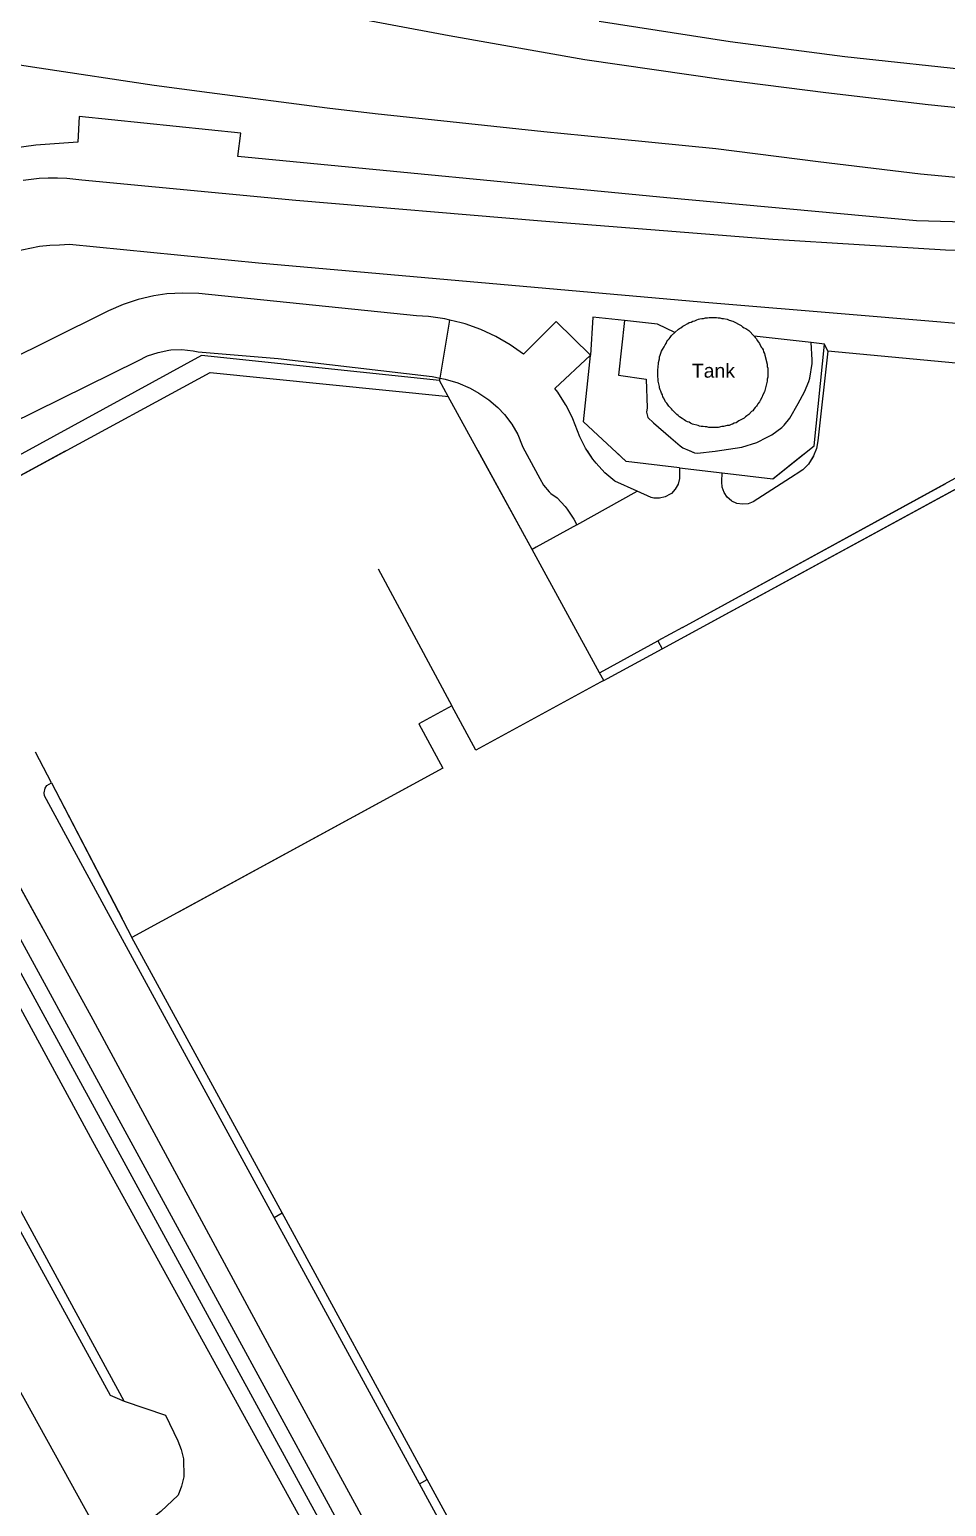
# Model space of a CAD drawing. Header units: millimetres. Extents: x 111502 to 977541, y 8702 to 1044108.
# Drawn here: x 975068 to 975166.8, y 475666 to 475825.2 of the extents above; entities that cross this region are included whole.
import ezdxf

# ---------------------------------------------------------------- set-up
doc = ezdxf.new("R2010")
doc.units = ezdxf.units.MM
doc.header["$LTSCALE"] = 0.25
doc.layers.add('X HVSS Site Background', color=8, linetype='Continuous')
doc.styles.add('OS Master Map$1$Standard', font='txt')

# ---------------------------------------------------------------- blocks, each defined once
blk = doc.blocks.new('OS MAP')
at = {"layer": 'X HVSS Site Background', "flags": 128}
for points in [[(488952.35, 240362.1), (488937.65, 240363.7), (488937.65, 240363.7), (488925.3, 240365.3), (488925.3, 240365.3), (488911.2, 240367.5)], [(488881.6, 240368.5), (488895.05, 240366), (488895.05, 240366), (488909.65, 240363.4), (488909.65, 240363.4), (488924.6, 240361.25), (488924.6, 240361.25), (488935.6, 240359.85), (488935.6, 240359.85), (488946.65, 240358.55), (488946.65, 240358.55), (488954.05, 240357.8)], [(488842.15, 240363.85), (488850.85, 240362.5), (488850.85, 240362.5), (488863.25, 240360.65), (488863.25, 240360.65), (488869.2, 240359.85), (488869.2, 240359.85), (488881.9, 240358.2), (488881.9, 240358.2), (488887.05, 240357.6), (488887.05, 240357.6), (488905.25, 240355.65), (488905.25, 240355.65), (488909.6, 240355.2), (488909.6, 240355.2), (488923.75, 240353.8), (488923.75, 240353.8), (488934.8, 240352.4), (488934.8, 240352.4), (488945.8, 240351.1), (488945.8, 240351.1), (488953.45, 240350.35)], [(488972.51, 240345.25), (488945.39, 240346.03), (488945.39, 240346.03), (488918.49, 240348.51), (488918.49, 240348.51), (488872.28, 240352.95), (488872.28, 240352.95), (488872.58, 240355.45), (488872.58, 240355.45), (488855.16, 240357.25), (488855.16, 240357.25), (488855.03, 240354.49), (488855.03, 240354.49), (488850.5, 240354.17), (488850.5, 240354.17), (488844.79, 240353.39)], [(488849.15, 240350.4), (488850.85, 240350.6), (488850.85, 240350.6), (488851.85, 240350.65), (488851.85, 240350.65), (488852.85, 240350.65), (488852.85, 240350.65), (488853.85, 240350.6), (488853.85, 240350.6), (488855.45, 240350.45), (488855.45, 240350.45), (488878.5, 240348.25), (488878.5, 240348.25), (488905, 240346), (488905, 240346), (488929.9, 240344.05), (488929.9, 240344.05), (488948.5, 240342.9), (488948.5, 240342.9), (488962, 240342.55)], [(488957.85, 240334.25), (488939, 240335.85), (488939, 240335.85), (488922.15, 240337.25), (488922.15, 240337.25), (488874.5, 240341.45), (488874.5, 240341.45), (488854.15, 240343.45), (488854.15, 240343.45), (488853.05, 240343.4), (488853.05, 240343.4), (488852, 240343.35), (488852, 240343.35), (488850.9, 240343.25), (488850.9, 240343.25), (488849.85, 240343.05), (488849.85, 240343.05), (488847.8, 240342.6)], [(488895.12, 240335.31), (488894.57, 240335.44), (488894.57, 240335.44), (488892.81, 240335.69), (488892.81, 240335.69), (488891.53, 240335.77), (488891.53, 240335.77), (488868.06, 240338.17), (488868.06, 240338.17), (488866.34, 240338.23), (488866.34, 240338.23), (488864.61, 240338.13), (488864.61, 240338.13), (488863.23, 240337.94), (488863.23, 240337.94), (488861.54, 240337.55), (488861.54, 240337.55), (488859.9, 240337.01), (488859.9, 240337.01), (488858.32, 240336.32), (488858.32, 240336.32), (488857.76, 240336.03), (488857.76, 240336.03), (488836.47, 240325.47)], [(488894.05, 240329.07), (488895.12, 240335.31)], [(488910.25, 240331.55), (488906.56, 240335.15), (488906.56, 240335.15), (488903.06, 240331.63), (488903.06, 240331.63), (488901.6, 240332.66), (488901.6, 240332.66), (488900.06, 240333.55), (488900.06, 240333.55), (488898.44, 240334.29), (488898.44, 240334.29), (488896.77, 240334.9), (488896.77, 240334.9), (488896.31, 240335.03), (488896.31, 240335.03), (488895.12, 240335.31)], [(488913.94, 240335.27), (488910.5, 240335.64), (488910.5, 240335.64), (488910.25, 240331.55)], [(488913.94, 240335.27), (488913.27, 240329.38), (488913.27, 240329.38), (488916.24, 240328.94), (488916.24, 240328.94), (488916.35, 240325.87), (488916.35, 240325.87), (488916.29, 240325.38), (488916.29, 240325.38), (488916.42, 240324.83), (488916.42, 240324.83), (488917.04, 240324.26), (488917.04, 240324.26), (488918.91, 240322.62), (488918.91, 240322.62), (488919.93, 240321.76), (488919.93, 240321.76), (488920.22, 240321.56), (488920.22, 240321.56), (488920.89, 240321.25), (488920.89, 240321.25), (488921.46, 240321.02), (488921.46, 240321.02), (488921.79, 240320.96), (488921.79, 240320.96), (488923.7, 240321.19), (488923.7, 240321.19), (488926.55, 240321.61), (488926.55, 240321.61), (488928.17, 240322.13), (488928.17, 240322.13), (488929.31, 240322.68), (488929.31, 240322.68), (488929.78, 240322.96), (488929.78, 240322.96), (488930.89, 240323.75), (488930.89, 240323.75), (488931.14, 240323.99), (488931.14, 240323.99), (488931.74, 240324.76), (488931.74, 240324.76), (488932.63, 240326.33), (488932.63, 240326.33), (488933.32, 240327.58), (488933.32, 240327.58), (488933.79, 240328.71), (488933.79, 240328.71), (488933.89, 240329.05), (488933.89, 240329.05), (488934.14, 240330.63), (488934.14, 240330.63), (488934.15, 240331.02), (488934.15, 240331.02), (488934.03, 240332.89)], [(488919.34, 240333.97), (488917.47, 240334.88), (488917.47, 240334.88), (488913.94, 240335.27)], [(488919.34, 240333.97), (488919.75, 240334.35), (488919.75, 240334.35), (488919.85, 240334.4), (488919.85, 240334.4), (488920, 240334.5), (488920, 240334.5), (488920.2, 240334.65), (488920.2, 240334.65), (488920.35, 240334.75), (488920.35, 240334.75), (488920.75, 240334.95), (488920.75, 240334.95), (488920.9, 240335.05), (488920.9, 240335.05), (488921.1, 240335.1), (488921.1, 240335.1), (488921.3, 240335.2), (488921.3, 240335.2), (488921.5, 240335.25), (488921.5, 240335.25), (488921.7, 240335.35), (488921.7, 240335.35), (488921.9, 240335.4), (488921.9, 240335.4), (488922.05, 240335.45), (488922.05, 240335.45), (488922.25, 240335.5), (488922.25, 240335.5), (488922.45, 240335.5), (488922.45, 240335.5), (488922.65, 240335.55), (488922.65, 240335.55), (488922.85, 240335.55), (488922.85, 240335.55), (488923.05, 240335.6), (488923.05, 240335.6), (488923.85, 240335.6), (488923.85, 240335.6), (488924, 240335.55), (488924, 240335.55), (488924.2, 240335.55), (488924.2, 240335.55), (488924.4, 240335.5), (488924.4, 240335.5), (488924.6, 240335.5), (488924.6, 240335.5), (488925, 240335.4), (488925, 240335.4), (488925.2, 240335.3), (488925.2, 240335.3), (488925.6, 240335.2), (488925.6, 240335.2), (488926.5, 240334.75), (488926.5, 240334.75), (488926.65, 240334.6), (488926.65, 240334.6), (488926.8, 240334.5), (488926.8, 240334.5), (488927, 240334.4), (488927, 240334.4), (488927.3, 240334.2), (488927.3, 240334.2), (488927.9, 240333.6)], [(488927.9, 240333.6), (488928, 240333.45), (488928, 240333.45), (488928.15, 240333.3), (488928.15, 240333.3), (488928.2, 240333.1), (488928.2, 240333.1), (488928.35, 240332.95), (488928.35, 240332.95), (488928.45, 240332.8), (488928.45, 240332.8), (488928.65, 240332.4), (488928.65, 240332.4), (488928.75, 240332.3), (488928.75, 240332.3), (488928.85, 240332.1), (488928.85, 240332.1), (488928.9, 240331.9), (488928.9, 240331.9), (488929, 240331.7), (488929, 240331.7), (488929.05, 240331.55), (488929.05, 240331.55), (488929.3, 240330.55), (488929.3, 240330.55), (488929.3, 240330.3), (488929.3, 240330.3), (488929.35, 240330.15), (488929.35, 240330.15), (488929.35, 240329.15), (488929.35, 240329.15), (488929.3, 240328.95), (488929.3, 240328.95), (488929.3, 240328.75), (488929.3, 240328.75), (488929.15, 240328.15), (488929.15, 240328.15), (488929.1, 240328), (488929.1, 240328), (488929, 240327.6), (488929, 240327.6), (488928.8, 240327.2), (488928.8, 240327.2), (488928.75, 240327.05), (488928.75, 240327.05), (488928.55, 240326.65), (488928.55, 240326.65), (488928.45, 240326.5), (488928.45, 240326.5), (488928.3, 240326.3), (488928.3, 240326.3), (488928.2, 240326.15), (488928.2, 240326.15), (488928.15, 240326.05), (488928.15, 240326.05), (488928, 240325.9), (488928, 240325.9), (488927.85, 240325.7), (488927.85, 240325.7), (488927.75, 240325.55), (488927.75, 240325.55), (488927.6, 240325.45), (488927.6, 240325.45), (488927.3, 240325.15), (488927.3, 240325.15), (488927.1, 240325), (488927.1, 240325), (488926.95, 240324.9), (488926.95, 240324.9), (488926.8, 240324.75), (488926.8, 240324.75), (488926.6, 240324.65), (488926.6, 240324.65), (488926.45, 240324.55), (488926.45, 240324.55), (488926.25, 240324.45), (488926.25, 240324.45), (488925.95, 240324.25), (488925.95, 240324.25), (488925.75, 240324.2), (488925.75, 240324.2), (488925.55, 240324.1), (488925.55, 240324.1), (488925.4, 240324.05), (488925.4, 240324.05), (488925.2, 240323.95), (488925.2, 240323.95), (488925, 240323.95), (488925, 240323.95), (488924.6, 240323.85), (488924.6, 240323.85), (488924.4, 240323.85), (488924.4, 240323.85), (488924, 240323.75), (488924, 240323.75), (488923, 240323.75), (488923, 240323.75), (488922.8, 240323.8), (488922.8, 240323.8), (488922.6, 240323.8), (488922.6, 240323.8), (488922.4, 240323.85), (488922.4, 240323.85), (488922.2, 240323.85), (488922.2, 240323.85), (488922, 240323.9), (488922, 240323.9), (488921.85, 240323.95), (488921.85, 240323.95), (488921.25, 240324.1), (488921.25, 240324.1), (488921.05, 240324.2), (488921.05, 240324.2), (488920.9, 240324.3), (488920.9, 240324.3), (488920.7, 240324.35), (488920.7, 240324.35), (488920.5, 240324.45), (488920.5, 240324.45), (488920.35, 240324.55), (488920.35, 240324.55), (488920.15, 240324.7), (488920.15, 240324.7), (488919.85, 240324.9), (488919.85, 240324.9), (488919.7, 240325.05), (488919.7, 240325.05), (488919.55, 240325.15), (488919.55, 240325.15), (488919.1, 240325.6), (488919.1, 240325.6), (488919, 240325.75), (488919, 240325.75), (488918.7, 240326.05), (488918.7, 240326.05), (488918.5, 240326.35), (488918.5, 240326.35), (488918.35, 240326.5), (488918.35, 240326.5), (488918.15, 240326.9), (488918.15, 240326.9), (488918.05, 240327.05), (488918.05, 240327.05), (488918, 240327.25), (488918, 240327.25), (488917.9, 240327.45), (488917.9, 240327.45), (488917.85, 240327.65), (488917.85, 240327.65), (488917.75, 240327.8), (488917.75, 240327.8), (488917.7, 240328), (488917.7, 240328), (488917.7, 240328.15), (488917.7, 240328.15), (488917.55, 240328.75), (488917.55, 240328.75), (488917.55, 240329), (488917.55, 240329), (488917.5, 240329.2), (488917.5, 240329.2), (488917.5, 240330), (488917.5, 240330), (488917.55, 240330.2), (488917.55, 240330.2), (488917.55, 240330.35), (488917.55, 240330.35), (488917.6, 240330.55), (488917.6, 240330.55), (488917.6, 240330.75), (488917.6, 240330.75), (488917.7, 240331.15), (488917.7, 240331.15), (488917.7, 240331.35), (488917.7, 240331.35), (488917.75, 240331.55), (488917.75, 240331.55), (488917.85, 240331.75), (488917.85, 240331.75), (488917.9, 240331.95), (488917.9, 240331.95), (488918, 240332.15), (488918, 240332.15), (488918.2, 240332.45), (488918.2, 240332.45), (488918.3, 240332.65), (488918.3, 240332.65), (488918.4, 240332.8), (488918.4, 240332.8), (488918.5, 240333), (488918.5, 240333), (488918.6, 240333.15), (488918.6, 240333.15), (488918.75, 240333.3), (488918.75, 240333.3), (488918.85, 240333.45), (488918.85, 240333.45), (488919, 240333.65), (488919, 240333.65), (488919.34, 240333.97)], [(488934.03, 240332.89), (488927.9, 240333.6)], [(488894, 240328.8), (488868.34, 240331.49), (488868.34, 240331.49), (488838.32, 240315.09)], [(488839.49, 240320.06), (488861.49, 240330.93), (488861.49, 240330.93), (488862.55, 240331.46), (488862.55, 240331.46), (488863.68, 240331.84), (488863.68, 240331.84), (488864.85, 240332.07), (488864.85, 240332.07), (488865.06, 240332.1), (488865.06, 240332.1), (488866.25, 240332.13), (488866.25, 240332.13), (488867.44, 240332.01), (488867.44, 240332.01), (488868.01, 240331.9), (488868.01, 240331.9), (488876.62, 240331.18), (488876.62, 240331.18), (488893.21, 240329.23), (488893.21, 240329.23), (488894.05, 240329.07)], [(488915.28, 240316.87), (488912.88, 240317.95), (488912.88, 240317.95), (488911.82, 240318.86), (488911.82, 240318.86), (488910.87, 240319.88), (488910.87, 240319.88), (488910.51, 240320.34), (488910.51, 240320.34), (488909.74, 240321.5), (488909.74, 240321.5), (488909.1, 240322.74), (488909.1, 240322.74), (488908.85, 240323.37), (488908.85, 240323.37), (488908.36, 240324.67), (488908.36, 240324.67), (488907.68, 240326.06), (488907.68, 240326.06), (488907.58, 240326.23), (488907.58, 240326.23), (488906.74, 240327.53), (488906.74, 240327.53), (488906.43, 240327.95), (488906.43, 240327.95), (488910.25, 240331.55)], [(488919.86, 240319.39), (488914.1, 240320.06), (488914.1, 240320.06), (488909.5, 240324.36), (488909.5, 240324.36), (488910.25, 240331.51), (488910.25, 240331.51), (488910.25, 240331.55)], [(488935.82, 240331.97), (488934.74, 240322.29), (488934.74, 240322.29), (488934.6, 240321.46), (488934.6, 240321.46), (488934.3, 240320.67), (488934.3, 240320.67), (488933.87, 240319.95), (488933.87, 240319.95), (488933.73, 240319.78), (488933.73, 240319.78), (488933.13, 240319.18), (488933.13, 240319.18), (488932.43, 240318.71), (488932.43, 240318.71), (488932.31, 240318.65), (488932.31, 240318.65), (488927.79, 240315.74), (488927.79, 240315.74), (488927.23, 240315.52), (488927.23, 240315.52), (488926.63, 240315.46), (488926.63, 240315.46), (488926.04, 240315.55), (488926.04, 240315.55), (488925.49, 240315.79), (488925.49, 240315.79), (488925.44, 240315.83), (488925.44, 240315.83), (488924.99, 240316.22), (488924.99, 240316.22), (488924.65, 240316.72), (488924.65, 240316.72), (488924.46, 240317.29), (488924.46, 240317.29), (488924.42, 240317.89), (488924.42, 240317.89), (488924.42, 240317.91), (488924.42, 240317.91), (488924.44, 240318.86)], [(488924.44, 240318.86), (488929.89, 240318.22), (488929.89, 240318.22), (488934.35, 240321.78), (488934.35, 240321.78), (488935.47, 240332.72)], [(488935.47, 240332.72), (488934.03, 240332.89)], [(488935.82, 240331.97), (488935.47, 240332.72)], [(488959.76, 240326.93), (488959.43, 240327.04), (488959.43, 240327.04), (488958.14, 240327.32), (488958.14, 240327.32), (488956.83, 240327.43), (488956.83, 240327.43), (488956.63, 240327.44), (488956.63, 240327.44), (488955.32, 240327.37), (488955.32, 240327.37), (488954.02, 240327.14), (488954.02, 240327.14), (488952.76, 240326.75), (488952.76, 240326.75), (488951.56, 240326.22), (488951.56, 240326.22), (488950.43, 240325.55), (488950.43, 240325.55), (488950.32, 240325.47), (488950.32, 240325.47), (488950.78, 240330.55), (488950.78, 240330.55), (488935.82, 240331.97)], [(488835.02, 240311.07), (488835.12, 240311.12), (488835.12, 240311.12), (488869.28, 240329.66), (488869.28, 240329.66), (488894.63, 240327.12), (488894.63, 240327.12), (488894.93, 240327.09)], [(488894, 240328.8), (488894.05, 240329.07)], [(488894.93, 240327.09), (488894, 240328.8)], [(488894.05, 240329.07), (488894.61, 240328.96), (488894.61, 240328.96), (488895.98, 240328.54), (488895.98, 240328.54), (488897.29, 240327.97), (488897.29, 240327.97), (488898.24, 240327.44), (488898.24, 240327.44), (488899.3, 240326.72), (488899.3, 240326.72), (488900.29, 240325.9), (488900.29, 240325.9), (488901.01, 240325.14), (488901.01, 240325.14), (488901.78, 240324.11), (488901.78, 240324.11), (488902.42, 240322.99), (488902.42, 240322.99), (488902.91, 240321.8), (488902.91, 240321.8), (488902.97, 240321.62), (488902.97, 240321.62), (488904.79, 240318.23), (488904.79, 240318.23), (488905.21, 240317.51), (488905.21, 240317.51), (488905.8, 240316.8), (488905.8, 240316.8), (488905.99, 240316.62), (488905.99, 240316.62), (488906.67, 240316.16), (488906.67, 240316.16), (488907.54, 240315.22), (488907.54, 240315.22), (488907.76, 240314.93), (488907.76, 240314.93), (488908.47, 240313.87), (488908.47, 240313.87), (488908.8, 240313.24)], [(488903.96, 240310.59), (488894.93, 240327.09)], [(488917.97, 240299.89), (488955.84, 240320.5)], [(488920.17, 240302.19), (488954.46, 240320.97), (488954.46, 240320.97), (488955.22, 240321.32), (488955.22, 240321.32), (488955.37, 240321.36)], [(488919.86, 240319.39), (488919.84, 240318.23), (488919.84, 240318.23), (488919.69, 240317.63), (488919.69, 240317.63), (488919.39, 240317.09), (488919.39, 240317.09), (488918.97, 240316.64), (488918.97, 240316.64), (488918.86, 240316.56), (488918.86, 240316.56), (488918.31, 240316.26), (488918.31, 240316.26), (488917.71, 240316.12), (488917.71, 240316.12), (488917.09, 240316.12), (488917.09, 240316.12), (488916.81, 240316.18), (488916.81, 240316.18), (488915.28, 240316.87)], [(488919.86, 240319.39), (488924.44, 240318.86)], [(488908.8, 240313.24), (488915.28, 240316.87)], [(488908.8, 240313.24), (488904.41, 240310.84), (488904.41, 240310.84), (488903.96, 240310.59)], [(488911.23, 240297.29), (488903.96, 240310.59)], [(488887.37, 240308.52), (488895.32, 240293.75)], [(488920.17, 240302.19), (488917.51, 240300.73)], [(488911.23, 240297.29), (488911.68, 240297.54), (488911.68, 240297.54), (488917.51, 240300.73)], [(488911.68, 240296.46), (488912.1, 240296.69), (488912.1, 240296.69), (488917.97, 240299.89)], [(488917.51, 240300.73), (488917.97, 240299.89)], [(488911.68, 240296.46), (488911.34, 240296.27), (488911.34, 240296.27), (488897.9, 240288.95), (488897.9, 240288.95), (488895.32, 240293.75)], [(488911.68, 240296.46), (488911.23, 240297.29)], [(488895.32, 240293.75), (488891.76, 240291.81), (488891.76, 240291.81), (488894.36, 240287.02), (488894.36, 240287.02), (488865.87, 240271.51)], [(488851.23, 240269.79), (488838.59, 240292.78)], [(488852.2, 240285.42), (488850.48, 240288.73)], [(488858.7, 240270.67), (488858.35, 240271.3), (488858.35, 240271.3), (488851.45, 240284.02), (488851.45, 240284.02), (488851.39, 240284.36), (488851.39, 240284.36), (488851.5, 240284.87), (488851.5, 240284.87), (488851.71, 240285.15), (488851.71, 240285.15), (488852.2, 240285.42)], [(488852.2, 240285.42), (488859.81, 240270.8)]]:
    blk.add_lwpolyline(points, dxfattribs=at)
at = {"layer": 'X HVSS Site Background'}
for points in [[(488835.02, 240311.07), (488835.12, 240311.12), (488853.71, 240321.21)], [(488903.96, 240310.59), (488898.15, 240321.21)], [(488903.19, 240321.21), (488904.79, 240318.23), (488905.21, 240317.51), (488905.8, 240316.8), (488905.99, 240316.62), (488906.67, 240316.16), (488907.54, 240315.22), (488907.76, 240314.93), (488908.47, 240313.87), (488908.8, 240313.24)], [(488915.28, 240316.87), (488912.88, 240317.95), (488911.82, 240318.86), (488910.87, 240319.88), (488910.51, 240320.34), (488909.93, 240321.21)], [(488919.86, 240319.39), (488914.1, 240320.06), (488912.87, 240321.21)], [(488920.99, 240321.21), (488921.46, 240321.02), (488921.79, 240320.96), (488923.7, 240321.19), (488923.84, 240321.21)], [(488934.28, 240320.64), (488933.87, 240319.95), (488933.73, 240319.78), (488933.13, 240319.18), (488932.43, 240318.71), (488932.31, 240318.65), (488927.79, 240315.74), (488927.23, 240315.52), (488926.63, 240315.46), (488926.04, 240315.55), (488925.49, 240315.79), (488925.44, 240315.83), (488924.99, 240316.22), (488924.65, 240316.72), (488924.46, 240317.29), (488924.42, 240317.89), (488924.42, 240317.91), (488924.44, 240318.86)], [(488924.44, 240318.86), (488929.89, 240318.22), (488933.2, 240320.86)], [(488919.86, 240319.39), (488919.84, 240318.23), (488919.69, 240317.63), (488919.39, 240317.09), (488918.97, 240316.64), (488918.86, 240316.56), (488918.31, 240316.26), (488917.71, 240316.12), (488917.09, 240316.12), (488916.81, 240316.18), (488915.28, 240316.87)], [(488919.86, 240319.39), (488924.44, 240318.86)], [(488917.97, 240299.89), (488950.13, 240317.39)], [(488920.17, 240302.19), (488948.53, 240317.72)], [(488840.13, 240280.91), (488920.14, 240134.36), (488925.37, 240123.53), (488926.67, 240119.93), (488930.99, 240109.41), (488931.54, 240107.78), (488932.35, 240106.73), (488933.27, 240105.78), (488934.31, 240104.94), (488935.43, 240104.24), (488936.63, 240103.67), (488937.32, 240103.43), (488938.6, 240103.1), (488939.92, 240102.93), (488941.25, 240102.91)], [(488908.8, 240313.24), (488915.28, 240316.87)], [(488941.25, 240102.91), (488941.37, 240103.34), (488939.03, 240103.49), (488936.63, 240104.12), (488934.98, 240104.85), (488930.8, 240115.63), (488928.37, 240122.33), (488905.09, 240165.33), (488881.39, 240208.85), (488834.5, 240294.87), (488835.5, 240295.47), (488832.79, 240300.22), (488836.02, 240301.94), (488834.06, 240313.16)], [(488908.8, 240313.24), (488904.41, 240310.84), (488903.96, 240310.59)], [(488911.23, 240297.29), (488903.96, 240310.59)], [(488826.62, 240308.85), (488826.11, 240306.55), (488826.12, 240304.33), (488826.36, 240302.83), (488826.78, 240301.37), (488827.39, 240299.98), (488831.95, 240291.5), (488838.55, 240280.05), (488856.6, 240246.8), (488882, 240200.75), (488918.5, 240133.6), (488920, 240130.55), (488923.75, 240122.75), (488927.15, 240114.8), (488929.46, 240107.96)], [(488887.37, 240308.52), (488895.32, 240293.75)], [(488920.17, 240302.19), (488917.51, 240300.73)], [(488911.23, 240297.29), (488911.68, 240297.54), (488917.51, 240300.73)], [(488911.68, 240296.46), (488912.1, 240296.69), (488917.97, 240299.89)], [(488917.51, 240300.73), (488917.97, 240299.89)], [(488911.68, 240296.46), (488911.34, 240296.27), (488897.9, 240288.95), (488895.32, 240293.75)], [(488911.68, 240296.46), (488911.23, 240297.29)], [(488895.32, 240293.75), (488891.76, 240291.81), (488894.36, 240287.02), (488860.86, 240268.78)], [(488856.67, 240259.89), (488838.59, 240292.78)], [(488852.2, 240285.42), (488850.48, 240288.73)], [(488876.18, 240238.59), (488858.35, 240271.3), (488851.45, 240284.02), (488851.39, 240284.36), (488851.5, 240284.87), (488851.71, 240285.15), (488852.2, 240285.42)], [(488852.2, 240285.42), (488860.86, 240268.78)], [(488860.02, 240218.8), (488831.67, 240270.96)], [(488830.5, 240270.51), (488858.5, 240219.42), (488860.02, 240218.8)], [(488877.03, 240239.09), (488860.86, 240268.78)], [(488823.81, 240264.98), (488858.22, 240202.78)], [(488945.72, 240107.35), (488939.56, 240118.72), (488939.21, 240118.56), (488938.31, 240118.27), (488937.37, 240118.13), (488936.42, 240118.15), (488935.5, 240118.33), (488934.79, 240118.59), (488933.96, 240119.04), (488933.22, 240119.63), (488932.58, 240120.32), (488932.06, 240121.12), (488875.71, 240224.61), (488856.67, 240259.89)], [(488876.18, 240238.59), (488877.03, 240239.09)], [(488892.68, 240210.35), (488877.03, 240239.09)], [(488877.88, 240235.48), (488876.18, 240238.59)], [(488891.83, 240209.87), (488877.88, 240235.48)], [(488860.02, 240218.8), (488864.49, 240217.27), (488865.79, 240214.52), (488866.18, 240213.57), (488866.42, 240212.57), (488866.44, 240210.62), (488866.21, 240209.62), (488865.83, 240208.65), (488863.98, 240206.9), (488861.38, 240204.86), (488858.22, 240202.78)], [(488891.83, 240209.87), (488892.68, 240210.35)], [(488908.27, 240181.71), (488892.68, 240210.35)], [(488892.95, 240207.82), (488891.83, 240209.87)], [(488907.4, 240181.31), (488892.95, 240207.82)]]:
    blk.add_lwpolyline(points, dxfattribs=at)
at = {"layer": 'X HVSS Site Background', "insert": (488923.5, 240329.85), "char_height": 1.5, "attachment_point": 5, "style": 'OS Master Map$1$Standard'}
blk.add_mtext('{\\farial|b0|i0|c0|p34;Tank}', dxfattribs=at)

msp = doc.modelspace()

# ---------------------------------------------------------------- block references
at = {"lineweight": 0}
msp.add_blockref('OS MAP', (486218.2, 235458.61), dxfattribs=at)

doc.saveas('drawing.dxf')
